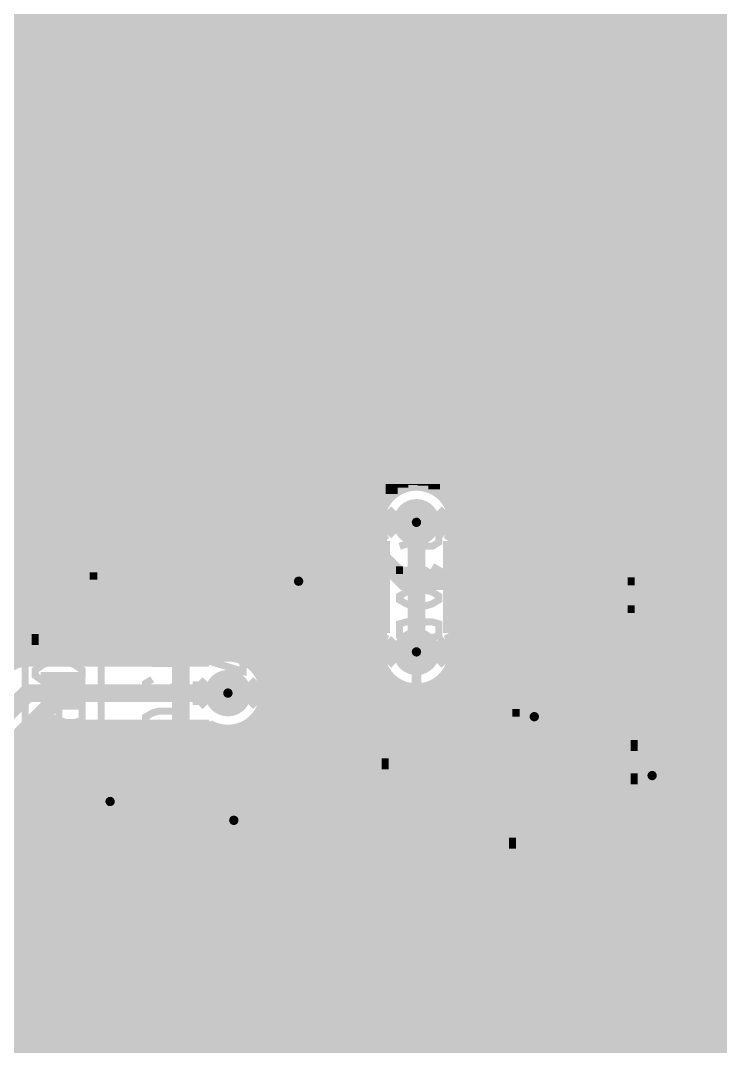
# Model space of a CAD drawing. Extents: x -10 to 131, y -93 to 209.
# Drawn here: x 84.18 to 99.26, y 77.98 to 100.1 of the extents above; entities that cross this region are included whole.
import ezdxf

# ---------------------------------------------------------------- set-up
doc = ezdxf.new("R2010")
doc.units = 0
doc.header["$MEASUREMENT"] = 0
doc.layers.get('0').update_dxf_attribs({"linetype": 'CONTINUOUS'})
for name, color, linetype in [('22-303-0_AST', 7, 'CONTINUOUS'), ('22-303-0_BOT', 2, 'CONTINUOUS'), ('22-303-0_DRD', 6, 'CONTINUOUS'), ('22-303-0_DRL', 1, 'CONTINUOUS'), ('22-303-0_GND', 3, 'CONTINUOUS'), ('22-303-0_IN1', 10, 'CONTINUOUS'), ('22-303-0_SMT', 9, 'CONTINUOUS'), ('22-303-0_SPT', 11, 'CONTINUOUS'), ('22-303-0_SST', 8, 'CONTINUOUS'), ('22-303-0_TOP', 15, 'CONTINUOUS'), ('THRUHOLE_TAP', 2, 'CONTINUOUS')]:
    doc.layers.add(name, color=color, linetype=linetype)

# ---------------------------------------------------------------- blocks, each defined once
blk = doc.blocks.new('ROUND_70')
at = {"const_width": 0.29972}
blk.add_lwpolyline([(-0.14986, 0, 1), (0.14986, 0, 1)], format="xyb", close=True, dxfattribs=at)
blk = doc.blocks.new('ROUND_117')
at = {"const_width": 0.10033}
blk.add_lwpolyline([(-0.050164, 0, 1), (0.050164, 0, 1)], format="xyb", close=True, dxfattribs=at)
blk = doc.blocks.new('ROUND_100')
at = {"const_width": 0.50038}
blk.add_lwpolyline([(-0.25019, 0, 1), (0.25019, 0, 1)], format="xyb", close=True, dxfattribs=at)
blk = doc.blocks.new('ROUND_101')
at = {"const_width": 0.0635}
blk.add_lwpolyline([(-0.03175, 0, 1), (0.03175, 0, 1)], format="xyb", close=True, dxfattribs=at)
blk = doc.blocks.new('ROUND_75')
at = {"const_width": 0.29972}
blk.add_lwpolyline([(-0.14986, 0, 1), (0.14986, 0, 1)], format="xyb", close=True, dxfattribs=at)
blk = doc.blocks.new('RECTANGLE_3')
blk.add_solid([(0.4826, 0.4064), (0.4826, -0.4064), (-0.4826, 0.4064), (-0.4826, -0.4064)])
blk = doc.blocks.new('RECTANGLE_44')
blk.add_solid([(0.7239, 0.7493), (0.7239, -0.7493), (-0.7239, 0.7493), (-0.7239, -0.7493)])
blk = doc.blocks.new('RECTANGLE_61')
blk.add_solid([(0.635, 0.3429), (0.635, -0.3429), (-0.635, 0.3429), (-0.635, -0.3429)])
blk = doc.blocks.new('ROUND_108')
at = {"const_width": 0.10033}
blk.add_lwpolyline([(-0.050164, 0, 1), (0.050164, 0, 1)], format="xyb", close=True, dxfattribs=at)

msp = doc.modelspace()

# ---------------------------------------------------------------- linework, layer by layer
at = {"layer": '22-303-0_AST', "const_width": 0.1524}
for points in [[(85.9155, 84.8995), (85.9155, 87.8205), (84.2772, 87.8205), (84.2772, 84.8995), (85.9155, 84.8995)], [(84.99856, 87.83066), (84.99856, 87.47506), (85.16874, 87.35568), (85.33892, 87.35568), (85.50656, 87.47506), (85.50656, 87.83066), (84.49056, 87.83066)], [(90.9955, 84.8995), (90.9955, 87.8205), (89.3572, 87.8205), (89.3572, 84.8995), (90.9955, 84.8995)], [(84.99856, 87.53348), (84.49056, 87.35568)], [(89.74074, 86.97468), (89.57056, 87.0331), (89.57056, 87.3887), (89.74074, 87.44966), (90.41892, 87.44966), (90.58656, 87.3887), (90.58656, 87.0331), (90.41892, 86.97468)], [(84.49056, 86.63686), (84.49056, 86.87308)], [(84.49056, 86.7537), (85.50656, 86.7537), (85.33892, 86.87308)], [(89.57056, 86.49208), (90.58656, 86.13648), (90.58656, 86.61146)], [(84.49056, 86.0933), (84.66074, 86.21268), (84.83092, 86.2711), (85.16874, 86.2711), (85.33892, 86.21268), (85.50656, 86.0933), (85.50656, 85.97646), (85.33892, 85.85708), (85.16874, 85.79866), (84.83092, 85.79866), (84.66074, 85.85708), (84.49056, 85.97646), (84.49056, 86.0933)], [(93.98, 81.28), (93.98, 86.36), (91.44, 86.36), (91.44, 81.28), (93.98, 81.28)], [(96.52, 86.36), (96.52, 81.28), (99.06, 81.28), (99.06, 86.36), (96.52, 86.36)], [(90.07856, 85.3567), (90.07856, 85.7123), (90.24874, 85.77326), (90.41892, 85.77326), (90.58656, 85.7123), (90.58656, 85.3567), (90.41892, 85.29828), (90.24874, 85.29828), (89.57056, 85.5345)], [(97.91192, 85.54466), (97.91192, 85.18906), (98.0821, 85.06968), (98.25228, 85.06968), (98.41992, 85.18906), (98.41992, 85.54466), (97.40392, 85.54466)], [(84.99856, 85.01888), (84.99856, 85.37448), (85.16874, 85.4329), (85.33892, 85.4329), (85.50656, 85.37448), (85.50656, 85.01888), (85.33892, 84.96046), (85.16874, 84.96046), (84.49056, 85.19668)], [(92.5449, 85.15096), (92.5449, 84.79536), (92.71254, 84.67598), (92.88272, 84.67598), (93.0529, 84.79536), (93.0529, 85.15096), (92.0369, 85.15096)], [(97.91192, 85.24748), (97.40392, 85.06968)], [(92.5449, 84.85378), (92.0369, 84.67598)], [(91.2368, 84.455), (86.6648, 84.455), (86.6648, 81.28), (91.2368, 81.28), (91.2368, 84.455)], [(96.0755, 81.7245), (96.0755, 84.6455), (94.4372, 84.6455), (94.4372, 81.7245), (96.0755, 81.7245)], [(97.40392, 84.35086), (97.40392, 84.58708)], [(97.40392, 84.47024), (98.41992, 84.47024), (98.25228, 84.58708)], [(94.94774, 83.79968), (94.77756, 83.8581), (94.77756, 84.2137), (94.94774, 84.27466), (95.62592, 84.27466), (95.79356, 84.2137), (95.79356, 83.8581), (95.62592, 83.79968)], [(84.2645, 84.0105), (84.2645, 81.0895), (85.9028, 81.0895), (85.9028, 84.0105), (84.2645, 84.0105)], [(92.0369, 83.95716), (92.0369, 84.19338)], [(92.0369, 84.07654), (93.0529, 84.07654), (92.88272, 84.19338)], [(89.48166, 83.42122), (88.63584, 83.42122), (88.46566, 83.47964), (88.46566, 83.83524), (88.63584, 83.8962), (89.48166, 83.8962)], [(97.40392, 83.63204), (97.40392, 83.86826)], [(97.40392, 83.74888), (98.41992, 83.74888), (98.25228, 83.86826)], [(84.6709, 83.28152), (84.50326, 83.33994), (84.50326, 83.69554), (84.6709, 83.75396), (85.34908, 83.75396), (85.51926, 83.69554), (85.51926, 83.33994), (85.34908, 83.28152)], [(92.0369, 83.41614), (92.20454, 83.53298), (92.37472, 83.59394), (92.71254, 83.59394), (92.88272, 83.53298), (93.0529, 83.41614), (93.0529, 83.29676), (92.88272, 83.17738), (92.71254, 83.11896), (92.37472, 83.11896), (92.20454, 83.17738), (92.0369, 83.29676), (92.0369, 83.41614)], [(95.28556, 83.0199), (95.45574, 82.96148), (95.62592, 82.96148), (95.79356, 83.0199), (95.79356, 83.3755), (95.62592, 83.43646), (95.45574, 83.43646), (95.28556, 83.3755), (95.28556, 83.0199), (95.11792, 82.96148), (94.94774, 82.96148), (94.77756, 83.0199), (94.77756, 83.3755), (94.94774, 83.43646), (95.11792, 83.43646), (95.28556, 83.3755)], [(97.40392, 82.79384), (97.40392, 83.26628), (98.0821, 82.79384), (98.25228, 82.79384), (98.41992, 82.85226), (98.41992, 83.20786), (98.25228, 83.26628)], [(85.01126, 82.50174), (85.1789, 82.44332), (85.34908, 82.44332), (85.51926, 82.50174), (85.51926, 82.85734), (85.34908, 82.91576), (85.1789, 82.91576), (85.01126, 82.85734), (85.01126, 82.50174), (84.84108, 82.44332), (84.6709, 82.44332), (84.50326, 82.50174), (84.50326, 82.85734), (84.6709, 82.91576), (84.84108, 82.91576), (85.01126, 82.85734)], [(88.63584, 83.058), (88.46566, 82.93862), (88.46566, 82.7024), (88.63584, 82.58302), (88.80348, 82.58302), (89.14384, 82.81924), (89.48166, 82.58302), (89.48166, 83.058)], [(92.5449, 82.33918), (92.71254, 82.28076), (92.88272, 82.28076), (93.0529, 82.33918), (93.0529, 82.69478), (92.88272, 82.75574), (92.71254, 82.75574), (92.5449, 82.69478), (92.5449, 82.33918), (92.37472, 82.28076), (92.20454, 82.28076), (92.0369, 82.33918), (92.0369, 82.69478), (92.20454, 82.75574), (92.37472, 82.75574), (92.5449, 82.69478)], [(94.77756, 82.24266), (94.77756, 82.47888)], [(94.77756, 82.3595), (95.79356, 82.3595), (95.62592, 82.47888)], [(84.50326, 81.89976), (84.6709, 82.01914), (84.84108, 82.07756), (85.1789, 82.07756), (85.34908, 82.01914), (85.51926, 81.89976), (85.51926, 81.78292), (85.34908, 81.66354), (85.1789, 81.60512), (84.84108, 81.60512), (84.6709, 81.66354), (84.50326, 81.78292), (84.50326, 81.89976)], [(88.46566, 82.042), (88.63584, 82.15884), (88.80348, 82.2198), (89.14384, 82.2198), (89.31148, 82.15884), (89.48166, 82.042), (89.48166, 81.92262), (89.31148, 81.80324), (89.14384, 81.74482), (88.80348, 81.74482), (88.63584, 81.80324), (88.46566, 81.92262), (88.46566, 82.042)]]:
    msp.add_lwpolyline(points, dxfattribs=at)
at = {"layer": '22-303-0_BOT'}
for points, const_width in [([(107.0864, 90.1192), (72.03948, 90.1192)], 0.254), ([(106.36504, 90.10904), (82.63636, 90.10904)], 0.254), ([(84.1756, 90.10904), (84.1756, 86.27872)], 0.254), ([(84.4042, 90.10904), (84.4042, 86.2965)], 0.254), ([(84.6328, 90.10904), (84.6328, 86.2965)], 0.254), ([(84.8614, 90.10904), (84.8614, 86.2965)], 0.254), ([(85.09, 90.10904), (85.09, 86.2965)], 0.254), ([(85.3186, 90.10904), (85.3186, 86.2965)], 0.254), ([(85.5472, 90.10904), (85.5472, 86.2965)], 0.254), ([(85.7758, 90.10904), (85.7758, 86.2965)], 0.254), ([(86.0044, 90.10904), (86.0044, 86.2965)], 0.254), ([(86.233, 90.10904), (86.233, 86.2965)], 0.254), ([(86.4616, 90.10904), (86.4616, 86.2965)], 0.254), ([(86.6902, 90.10904), (86.6902, 86.2965)], 0.254), ([(86.9188, 90.10904), (86.9188, 86.2965)], 0.254), ([(87.1474, 90.10904), (87.1474, 86.2965)], 0.254), ([(87.376, 90.10904), (87.376, 86.2965)], 0.254), ([(87.6046, 90.10904), (87.6046, 86.2965)], 0.254), ([(87.8332, 90.10904), (87.8332, 86.2965)], 0.254), ([(88.0618, 90.10904), (88.0618, 86.2965)], 0.254), ([(88.2904, 90.10904), (88.2904, 86.3219)], 0.254), ([(88.519, 90.10904), (88.519, 86.39556)], 0.254), ([(88.7476, 90.10904), (88.7476, 86.3981)], 0.254), ([(88.9762, 90.10904), (88.9762, 86.3346)], 0.254), ([(89.2048, 90.10904), (89.2048, 86.17966)], 0.254), ([(89.4334, 90.10904), (89.4334, 85.77834)], 0.254), ([(89.662, 90.10904), (89.662, 80.10906)], 0.254), ([(89.8906, 90.10904), (89.8906, 80.10906)], 0.254), ([(90.1192, 90.10904), (90.1192, 80.10906)], 0.254), ([(90.3478, 90.10904), (90.3478, 80.10906)], 0.254), ([(90.5764, 90.10904), (90.5764, 80.10906)], 0.254), ([(90.805, 90.10904), (90.805, 80.10906)], 0.254), ([(91.0336, 90.10904), (91.0336, 80.10906)], 0.254), ([(91.2622, 90.10904), (91.2622, 80.10906)], 0.254), ([(91.4908, 90.10904), (91.4908, 80.10906)], 0.254), ([(91.7194, 90.10904), (91.7194, 80.10906)], 0.254), ([(91.948, 90.10904), (91.948, 89.5477)], 0.254), ([(92.1766, 90.10904), (92.1766, 89.88806)], 0.254), ([(92.4052, 90.10904), (92.4052, 90.02776)], 0.254), ([(92.6338, 90.10904), (92.6338, 90.08364)], 0.254), ([(92.8624, 90.10904), (92.8624, 90.07348)], 0.254), ([(93.091, 90.10904), (93.091, 89.9922)], 0.254), ([(93.3196, 90.10904), (93.3196, 89.80932)], 0.254), ([(93.5482, 90.10904), (93.5482, 80.10906)], 0.254), ([(93.7768, 90.10904), (93.7768, 80.10906)], 0.254), ([(94.0054, 90.10904), (94.0054, 80.10906)], 0.254), ([(94.234, 90.10904), (94.234, 80.10906)], 0.254), ([(94.4626, 90.10904), (94.4626, 80.10906)], 0.254), ([(94.6912, 90.10904), (94.6912, 80.10906)], 0.254), ([(94.9198, 90.10904), (94.9198, 80.10906)], 0.254), ([(95.1484, 90.10904), (95.1484, 80.10906)], 0.254), ([(95.377, 90.10904), (95.377, 80.10906)], 0.254), ([(95.6056, 90.10904), (95.6056, 80.10906)], 0.254), ([(95.8342, 90.10904), (95.8342, 80.10906)], 0.254), ([(96.0628, 90.10904), (96.0628, 80.10906)], 0.254), ([(96.2914, 90.10904), (96.2914, 80.10906)], 0.254), ([(96.52, 90.10904), (96.52, 80.10906)], 0.254), ([(96.7486, 90.10904), (96.7486, 80.10906)], 0.254), ([(96.9772, 90.10904), (96.9772, 80.10906)], 0.254), ([(97.2058, 90.10904), (97.2058, 80.10906)], 0.254), ([(97.4344, 90.10904), (97.4344, 80.10906)], 0.254), ([(97.663, 90.10904), (97.663, 80.10906)], 0.254), ([(97.8916, 90.10904), (97.8916, 80.10906)], 0.254), ([(98.1202, 90.10904), (98.1202, 80.10906)], 0.254), ([(98.3488, 90.10904), (98.3488, 80.10906)], 0.254), ([(98.5774, 90.10904), (98.5774, 80.10906)], 0.254), ([(98.806, 90.10904), (98.806, 80.10906)], 0.254), ([(99.0346, 90.10904), (99.0346, 80.10906)], 0.254), ([(99.2632, 90.10904), (99.2632, 80.10906)], 0.254), ([(92.17914, 89.8906), (72.03948, 89.8906)], 0.254), ([(107.02036, 89.8906), (93.23832, 89.8906)], 0.254), ([(91.99626, 89.662), (72.03948, 89.662)], 0.254), ([(107.02544, 89.662), (93.4212, 89.662)], 0.254), ([(91.91752, 89.4334), (72.03948, 89.4334)], 0.254), ([(92.71, 89.281), (92.71, 86.487)], 0.381), ([(107.09656, 89.4334), (93.50248, 89.4334)], 0.254), ([(91.90482, 89.2048), (72.03948, 89.2048)], 0.254), ([(107.2642, 89.2048), (93.51264, 89.2048)], 0.254), ([(91.9607, 88.9762), (72.03948, 88.9762)], 0.254), ([(91.948, 89.01176), (91.948, 86.7537)], 0.254), ([(92.0115, 88.8746), (92.0115, 86.8934)], 0.254), ([(93.4085, 88.8746), (93.4085, 86.8934)], 0.254), ([(107.91952, 88.9762), (93.45676, 88.9762)], 0.254), ([(92.0115, 88.7476), (72.03948, 88.7476)], 0.254), ([(107.8103, 88.7476), (93.4085, 88.7476)], 0.254), ([(92.0115, 88.519), (72.03948, 88.519)], 0.254), ([(107.77728, 88.519), (93.4085, 88.519)], 0.254), ([(92.0115, 88.2904), (72.03948, 88.2904)], 0.254), ([(107.8103, 88.2904), (93.4085, 88.2904)], 0.254), ([(92.0115, 88.0618), (72.03948, 88.0618)], 0.254), ([(107.91952, 88.0618), (93.4085, 88.0618)], 0.254), ([(92.0115, 87.8332), (72.03948, 87.8332)], 0.254), ([(108.15828, 87.8332), (93.4085, 87.8332)], 0.254), ([(92.0115, 87.6046), (72.03948, 87.6046)], 0.254), ([(111.93018, 87.6046), (93.4085, 87.6046)], 0.254), ([(92.0115, 87.376), (72.03948, 87.376)], 0.254), ([(113.0554, 87.376), (93.4085, 87.376)], 0.254), ([(92.0115, 87.1474), (72.03948, 87.1474)], 0.254), ([(113.0554, 87.1474), (93.4085, 87.1474)], 0.254), ([(92.0115, 86.9188), (72.03948, 86.9188)], 0.254), ([(113.0554, 86.9188), (93.4085, 86.9188)], 0.254), ([(91.92768, 86.6902), (72.03948, 86.6902)], 0.254), ([(113.0554, 86.6902), (93.49232, 86.6902)], 0.254), ([(91.90228, 86.4616), (72.03948, 86.4616)], 0.254), ([(113.0554, 86.4616), (93.51772, 86.4616)], 0.254), ([(88.2396, 86.2965), (84.328, 86.2965)], 0.254), ([(91.94292, 86.233), (89.14384, 86.233)], 0.254), ([(91.948, 86.21776), (91.948, 80.10906)], 0.254), ([(113.0554, 86.233), (93.47708, 86.233)], 0.254), ([(92.0623, 86.0044), (89.3445, 86.0044)], 0.254), ([(93.3196, 85.95614), (93.3196, 80.10906)], 0.254), ([(113.0554, 86.0044), (93.3577, 86.0044)], 0.254), ([(92.32646, 85.7758), (89.4334, 85.7758)], 0.254), ([(92.1766, 85.87994), (92.1766, 80.10906)], 0.254), ([(92.4052, 85.7377), (92.4052, 80.10906)], 0.254), ([(93.091, 85.77326), (93.091, 80.10906)], 0.254), ([(113.0554, 85.7758), (93.09354, 85.7758)], 0.254), ([(88.646, 85.598), (84.328, 85.598), (83.185, 84.455)], 0.381), ([(113.0554, 85.5472), (89.45118, 85.5472)], 0.254), ([(92.6338, 85.68182), (92.6338, 80.10906)], 0.254), ([(92.8624, 85.69452), (92.8624, 80.10906)], 0.254), ([(113.0554, 85.3186), (89.40292, 85.3186)], 0.254), ([(89.4334, 85.41766), (89.4334, 80.10906)], 0.254), ([(113.0554, 85.09), (89.27338, 85.09)], 0.254), ([(84.61756, 84.8995), (83.96478, 84.24672)], 0.254), ([(88.31326, 84.8614), (84.57946, 84.8614)], 0.254), ([(88.2396, 84.8995), (84.61756, 84.8995)], 0.254), ([(84.6328, 84.8995), (84.6328, 80.10906)], 0.254), ([(84.8614, 84.8995), (84.8614, 80.10906)], 0.254), ([(85.09, 84.8995), (85.09, 80.10906)], 0.254), ([(85.3186, 84.8995), (85.3186, 80.10906)], 0.254), ([(85.5472, 84.8995), (85.5472, 80.10906)], 0.254), ([(85.7758, 84.8995), (85.7758, 80.10906)], 0.254), ([(86.0044, 84.8995), (86.0044, 80.10906)], 0.254), ([(86.233, 84.8995), (86.233, 80.10906)], 0.254), ([(86.4616, 84.8995), (86.4616, 80.10906)], 0.254), ([(86.6902, 84.8995), (86.6902, 80.10906)], 0.254), ([(86.9188, 84.8995), (86.9188, 80.10906)], 0.254), ([(87.1474, 84.8995), (87.1474, 80.10906)], 0.254), ([(87.376, 84.8995), (87.376, 80.10906)], 0.254), ([(87.6046, 84.8995), (87.6046, 80.10906)], 0.254), ([(87.8332, 84.8995), (87.8332, 80.10906)], 0.254), ([(88.0618, 84.8995), (88.0618, 80.10906)], 0.254), ([(88.2904, 84.87156), (88.2904, 80.10906)], 0.254), ([(113.0554, 84.8614), (88.9762, 84.8614)], 0.254), ([(88.9762, 84.8614), (88.9762, 80.10906)], 0.254), ([(89.2048, 85.0138), (89.2048, 80.10906)], 0.254), ([(113.0554, 84.6328), (84.35086, 84.6328)], 0.254), ([(84.4042, 84.68614), (84.4042, 80.10906)], 0.254), ([(88.519, 84.80044), (88.519, 80.10906)], 0.254), ([(88.7476, 84.79536), (88.7476, 80.10906)], 0.254), ([(113.0554, 84.4042), (84.12226, 84.4042)], 0.254), ([(84.1756, 84.45754), (84.1756, 80.10906)], 0.254), ([(113.0554, 84.1756), (83.94192, 84.1756)], 0.254), ([(113.0554, 83.947), (83.81238, 83.947)], 0.254), ([(113.0554, 83.7184), (83.5152, 83.7184)], 0.254), ([(113.0554, 83.4898), (72.03948, 83.4898)], 0.254), ([(113.0554, 83.2612), (72.03948, 83.2612)], 0.254), ([(113.0554, 83.0326), (72.03948, 83.0326)], 0.254), ([(113.0554, 82.804), (72.03948, 82.804)], 0.254), ([(113.0554, 82.5754), (72.03948, 82.5754)], 0.254), ([(109.68228, 82.3468), (72.03948, 82.3468)], 0.254), ([(109.44352, 82.1182), (72.03948, 82.1182)], 0.254), ([(109.3343, 81.8896), (72.03948, 81.8896)], 0.254), ([(109.30128, 81.661), (72.03948, 81.661)], 0.254), ([(109.3343, 81.4324), (72.03948, 81.4324)], 0.254), ([(109.44352, 81.2038), (72.03948, 81.2038)], 0.254), ([(109.68228, 80.9752), (72.03948, 80.9752)], 0.254), ([(109.95152, 80.7466), (72.03948, 80.7466)], 0.254), ([(110.03026, 80.518), (72.03948, 80.518)], 0.254), ([(110.21314, 80.2894), (72.03948, 80.2894)], 0.254), ([(110.57382, 80.10906), (72.03948, 80.10906)], 0.254)]:
    msp.add_lwpolyline(points, dxfattribs=dict(at, const_width=const_width))
at = {"layer": '22-303-0_BOT', "const_width": 0.254}
for points in [[(92.71, 90.08872, 0.4142136), (91.90228, 89.281)], [(93.51772, 89.281, 0.4142136), (92.71, 90.08872)], [(91.90228, 89.281, 0.132503), (92.01185, 88.8748)], [(93.4085, 88.8746, 0.1325032), (93.51812, 89.281)], [(92.0115, 86.8934, 0.1325032), (91.90188, 86.487)], [(93.51772, 86.487, 0.1325028), (93.40815, 86.8932)], [(88.646, 86.40572, 0.1325033), (88.2398, 86.29615)], [(89.45372, 85.598, 0.4142136), (88.646, 86.40572)], [(91.90228, 86.487, 0.4142136), (92.71, 85.67928)], [(92.71, 85.67928, 0.4142136), (93.51772, 86.487)], [(84.328, 86.2965, 0.1995812), (83.83282, 86.09064)], [(88.646, 84.79028, 0.4142136), (89.45372, 85.598)], [(88.2396, 84.8995, 0.1325032), (88.646, 84.78988)]]:
    msp.add_lwpolyline(points, format="xyb", dxfattribs=at)
at = {"layer": '22-303-0_DRD', "const_width": 0.254}
for points in [[(92.075, 89.027), (92.71, 89.662)], [(92.075, 89.535), (92.075, 89.027)], [(92.71, 88.9), (92.075, 89.535)], [(92.71, 89.662), (93.345, 89.027)], [(93.345, 89.535), (92.71, 88.9)], [(93.345, 89.027), (93.345, 89.535)], [(89.535, 87.757), (90.17, 88.392)], [(89.535, 87.757), (90.17, 88.392)], [(89.535, 87.757), (90.17, 88.392)], [(90.17, 88.392), (90.805, 87.757)], [(90.17, 88.392), (90.805, 87.757)], [(90.17, 88.392), (90.805, 87.757)], [(89.535, 88.265), (89.535, 87.757)], [(90.17, 87.63), (89.535, 88.265)], [(89.535, 88.265), (89.535, 87.757)], [(90.17, 87.63), (89.535, 88.265)], [(89.535, 88.265), (89.535, 87.757)], [(90.17, 87.63), (89.535, 88.265)], [(90.805, 88.265), (90.17, 87.63)], [(90.805, 88.265), (90.17, 87.63)], [(90.805, 88.265), (90.17, 87.63)], [(90.805, 87.757), (90.805, 88.265)], [(90.805, 87.757), (90.805, 88.265)], [(90.805, 87.757), (90.805, 88.265)], [(92.075, 86.233), (92.71, 86.868)], [(92.71, 86.868), (93.345, 86.233)], [(92.075, 86.741), (92.075, 86.233)], [(92.71, 86.106), (92.075, 86.741)], [(93.345, 86.741), (92.71, 86.106)], [(93.345, 86.233), (93.345, 86.741)], [(88.011, 85.344), (88.646, 85.979)], [(88.646, 85.979), (89.281, 85.344)], [(88.011, 85.852), (88.011, 85.344)], [(88.646, 85.217), (88.011, 85.852)], [(89.281, 85.852), (88.646, 85.217)], [(89.281, 85.344), (89.281, 85.852)], [(94.615, 84.836), (95.25, 85.471)], [(94.615, 84.836), (95.25, 85.471)], [(94.615, 85.344), (94.615, 84.836)], [(95.25, 84.709), (94.615, 85.344)], [(94.615, 85.344), (94.615, 84.836)], [(95.25, 84.709), (94.615, 85.344)], [(95.25, 85.471), (95.885, 84.836)], [(95.25, 85.471), (95.885, 84.836)], [(95.885, 85.344), (95.25, 84.709)], [(95.885, 85.344), (95.25, 84.709)], [(95.885, 84.836), (95.885, 85.344)], [(95.885, 84.836), (95.885, 85.344)], [(97.155, 83.566), (97.79, 84.201)], [(97.155, 83.566), (97.79, 84.201)], [(97.79, 84.201), (98.425, 83.566)], [(97.79, 84.201), (98.425, 83.566)], [(97.155, 84.074), (97.155, 83.566)], [(97.79, 83.439), (97.155, 84.074)], [(97.155, 84.074), (97.155, 83.566)], [(97.79, 83.439), (97.155, 84.074)], [(98.425, 84.074), (97.79, 83.439)], [(98.425, 84.074), (97.79, 83.439)], [(98.425, 83.566), (98.425, 84.074)], [(98.425, 83.566), (98.425, 84.074)], [(85.471, 83.0072), (86.106, 83.6422)], [(85.471, 83.5152), (85.471, 83.0072)], [(86.106, 82.8802), (85.471, 83.5152)], [(86.106, 83.6422), (86.741, 83.0072)], [(86.741, 83.5152), (86.106, 82.8802)], [(86.741, 83.0072), (86.741, 83.5152)], [(88.138, 82.6008), (88.773, 83.2358)], [(88.138, 82.6008), (88.773, 83.2358)], [(88.138, 83.1088), (88.138, 82.6008)], [(88.773, 82.4738), (88.138, 83.1088)], [(88.138, 83.1088), (88.138, 82.6008)], [(88.773, 82.4738), (88.138, 83.1088)], [(88.773, 83.2358), (89.408, 82.6008)], [(88.773, 83.2358), (89.408, 82.6008)], [(89.408, 83.1088), (88.773, 82.4738)], [(89.408, 83.1088), (88.773, 82.4738)], [(89.408, 82.6008), (89.408, 83.1088)], [(89.408, 82.6008), (89.408, 83.1088)]]:
    msp.add_lwpolyline(points, dxfattribs=at)
at = {"layer": '22-303-0_DRL', "const_width": 0.254}
msp.add_lwpolyline([(93.45422, 17.63014), (76.454, 17.63014), (76.454, 58.10758), (9.4996, 58.10758), (9.4996, 122.97664), (13.5001, 122.97664), (13.5001, 131.9784), (5.25018, 131.9784), (5.25018, 155.55976), (9.4996, 155.55976), (9.4996, 189.7761), (111.50092, 189.7761), (111.50092, 159.77616), (106.36504, 159.77616), (106.36504, 90.10904), (82.63636, 90.10904), (82.63636, 115.10772), (72.03948, 115.10772), (72.03948, 80.10906), (111.50092, 80.10906), (111.50092, 58.10758), (93.45422, 58.10758), (93.45422, 17.63014)], dxfattribs=at)
at = {"layer": '22-303-0_GND', "const_width": 1.27}
for points in [[(106.36504, 100.18014), (82.63636, 100.18014)], [(106.36504, 99.54514), (82.63636, 99.54514)], [(106.36504, 98.91014), (82.63636, 98.91014)], [(106.36504, 98.27514), (82.63636, 98.27514)], [(106.36504, 97.64014), (82.63636, 97.64014)], [(106.36504, 97.00514), (82.63636, 97.00514)], [(106.36504, 96.37014), (82.63636, 96.37014)], [(106.36504, 95.73514), (82.63636, 95.73514)], [(106.36504, 95.10014), (82.63636, 95.10014)], [(106.36504, 94.46514), (82.63636, 94.46514)], [(106.36504, 93.83014), (82.63636, 93.83014)], [(106.36504, 93.19514), (82.63636, 93.19514)], [(106.36504, 92.56014), (82.63636, 92.56014)], [(106.36504, 91.92514), (82.63636, 91.92514)], [(106.36504, 91.29014), (82.63636, 91.29014)], [(106.36504, 90.65514), (82.63636, 90.65514)], [(111.50092, 79.86014), (9.4996, 79.86014)], [(111.50092, 79.22514), (9.4996, 79.22514)], [(111.50092, 78.59014), (9.4996, 78.59014)], [(111.50092, 77.95514), (9.4996, 77.95514)]]:
    msp.add_lwpolyline(points, dxfattribs=at)
at = {"layer": '22-303-0_SST', "const_width": 0.1524}
for points in [[(85.74786, 88.12276), (85.74786, 88.97112), (85.66404, 88.82888)], [(92.77096, 89.10574), (92.77096, 88.85174), (92.91066, 88.76538), (93.0529, 88.76538), (93.1926, 88.85174), (93.1926, 89.10574), (92.34678, 89.10574)], [(84.89442, 88.54694), (85.14842, 88.54694), (85.23224, 88.68664), (85.23224, 88.82888), (85.14842, 88.97112), (84.89442, 88.97112), (84.89442, 88.12276)], [(86.30666, 88.12276), (86.22284, 88.265), (86.17966, 88.4047), (86.17966, 88.68664), (86.22284, 88.82888), (86.30666, 88.97112), (86.39302, 88.97112), (86.47684, 88.82888), (86.52002, 88.68664), (86.52002, 88.4047), (86.47684, 88.265), (86.39302, 88.12276), (86.30666, 88.12276)], [(87.16264, 88.54694), (86.90864, 88.54694), (86.86546, 88.68664), (86.86546, 88.82888), (86.90864, 88.97112), (87.16264, 88.97112), (87.20582, 88.82888), (87.20582, 88.68664), (87.03564, 88.12276)], [(92.77096, 88.89238), (92.34678, 88.76538)], [(97.75698, 88.86444), (97.75698, 88.61044), (97.89922, 88.52662), (98.03892, 88.52662), (98.18116, 88.61044), (98.18116, 88.86444), (97.33534, 88.86444)], [(97.75698, 88.65362), (97.33534, 88.52662)], [(85.10524, 88.54694), (85.23224, 88.12276)], [(92.34678, 88.16594), (92.34678, 88.33358)], [(92.34678, 88.24976), (93.1926, 88.24976), (93.0529, 88.33358)], [(85.83422, 88.12276), (85.66404, 88.12276)], [(97.33534, 87.92464), (97.33534, 88.09482)], [(97.33534, 88.00846), (98.18116, 88.00846), (98.03892, 88.09482)], [(85.9155, 84.8995), (85.9155, 87.8205), (84.2772, 87.8205), (84.2772, 84.8995), (85.9155, 84.8995)], [(90.9955, 84.8995), (90.9955, 87.8205), (89.3572, 87.8205), (89.3572, 84.8995), (90.9955, 84.8995)], [(92.34678, 87.69096), (92.48648, 87.77732), (92.62872, 87.81796), (92.91066, 87.81796), (93.0529, 87.77732), (93.1926, 87.69096), (93.1926, 87.60714), (93.0529, 87.52332), (92.91066, 87.48014), (92.62872, 87.48014), (92.48648, 87.52332), (92.34678, 87.60714), (92.34678, 87.69096)], [(97.33534, 87.3252), (97.33534, 87.49284)], [(97.33534, 87.40902), (98.18116, 87.40902), (98.03892, 87.49284)], [(88.265, 86.7537), (88.1253, 86.79688), (88.1253, 87.05088), (88.265, 87.09406), (88.83142, 87.09406), (88.97112, 87.05088), (88.97112, 86.79688), (88.83142, 86.7537)], [(92.77096, 86.83752), (92.91066, 86.79434), (93.0529, 86.79434), (93.1926, 86.83752), (93.1926, 87.09152), (93.0529, 87.13216), (92.91066, 87.13216), (92.77096, 87.09152), (92.77096, 86.83752), (92.62872, 86.79434), (92.48648, 86.79434), (92.34678, 86.83752), (92.34678, 87.09152), (92.48648, 87.13216), (92.62872, 87.13216), (92.77096, 87.09152)], [(97.33534, 86.6394), (97.33534, 86.97722), (97.89922, 86.6394), (98.03892, 86.6394), (98.18116, 86.68004), (98.18116, 86.93404), (98.03892, 86.97722)], [(94.996, 86.3727), (94.8563, 86.41588), (94.8563, 86.66988), (94.996, 86.71306), (95.56242, 86.71306), (95.70212, 86.66988), (95.70212, 86.41588), (95.56242, 86.3727)], [(87.7189, 86.24062), (87.01278, 86.24062), (86.87054, 86.2838), (86.87054, 86.5378), (87.01278, 86.58098), (87.7189, 86.58098)], [(88.1253, 86.3219), (88.97112, 86.0679), (88.97112, 86.40826)], [(93.98, 81.28), (91.44, 81.28), (91.44, 86.36), (93.98, 86.36), (93.98, 81.28)], [(96.52, 86.36), (99.06, 86.36), (99.06, 81.28), (96.52, 81.28), (96.52, 86.36)], [(95.28048, 85.73008), (95.42018, 85.6869), (95.56242, 85.6869), (95.70212, 85.73008), (95.70212, 85.98408), (95.56242, 86.02726), (95.42018, 86.02726), (95.28048, 85.98408), (95.28048, 85.73008), (95.13824, 85.6869), (94.996, 85.6869), (94.8563, 85.73008), (94.8563, 85.98408), (94.996, 86.02726), (95.13824, 86.02726), (95.28048, 85.98408)], [(87.01278, 85.89518), (86.87054, 85.80882), (86.87054, 85.64118), (87.01278, 85.55482), (87.15248, 85.55482), (87.43442, 85.725), (87.7189, 85.55482), (87.7189, 85.89518)], [(88.54948, 85.42528), (88.54948, 85.67928), (88.68918, 85.72246), (88.83142, 85.72246), (88.97112, 85.67928), (88.97112, 85.42528), (88.83142, 85.3821), (88.68918, 85.3821), (88.1253, 85.55228)], [(86.87054, 85.08238), (87.01278, 85.1662), (87.15248, 85.20938), (87.43442, 85.20938), (87.57666, 85.1662), (87.7189, 85.08238), (87.7189, 84.99602), (87.57666, 84.9122), (87.43442, 84.86902), (87.15248, 84.86902), (87.01278, 84.9122), (86.87054, 84.99602), (86.87054, 85.08238)], [(94.8563, 85.08746), (94.8563, 85.2551)], [(94.8563, 85.17128), (95.70212, 85.17128), (95.56242, 85.2551)], [(90.9828, 84.455), (91.2114, 84.455), (91.2114, 81.28), (86.6648, 81.28), (86.6648, 84.455), (90.9828, 84.455)], [(96.0755, 81.7245), (96.0755, 84.6455), (94.4372, 84.6455), (94.4372, 81.7245), (96.0755, 81.7245)], [(84.2645, 84.0105), (84.2645, 81.0895), (85.9028, 81.0895), (85.9028, 84.0105), (84.2645, 84.0105)]]:
    msp.add_lwpolyline(points, dxfattribs=at)
at = {"layer": '22-303-0_TOP'}
for points, const_width in [([(107.823, 89.662), (107.442, 89.281), (92.71, 89.281)], 0.381), ([(101.092, 88.011), (92.456, 88.011), (91.694, 88.773), (89.154, 88.773), (87.63, 87.249), (87.63, 83.82)], 0.381), ([(90.17, 88.011), (90.17, 87.0712)], 0.381), ([(90.17, 87.0712), (90.17, 88.011)], 0.381), ([(90.17, 88.011), (90.17, 87.0712)], 0.381), ([(85.09, 87.0712), (83.185, 87.0712)], 0.381), ([(92.71, 85.0773), (92.8243, 85.0773), (94.488, 86.741), (98.679, 86.741), (99.695, 85.725), (99.695, 83.693), (102.616, 80.772), (109.728, 80.772), (109.982, 81.026), (109.982, 81.534), (110.109, 81.661)], 0.381), ([(92.71, 86.487), (92.71, 85.0773)], 0.2032), ([(85.09, 85.6488), (85.09, 85.598), (83.947, 84.455), (83.947, 82.4738), (84.582, 81.8388), (85.09, 81.8388)], 0.381), ([(92.71, 85.0773), (91.8337, 85.0773), (91.2622, 85.6488), (90.2208, 85.6488), (90.17, 85.6488)], 0.381), ([(90.2208, 83.82), (90.2208, 85.598), (90.2208, 85.6488), (90.17, 85.6488)], 0.381), ([(90.2208, 83.82), (90.2208, 85.598), (88.646, 85.598)], 0.381), ([(95.25, 85.09), (95.25, 83.8962)], 0.381), ([(95.25, 83.8962), (95.25, 85.09)], 0.381), ([(97.79, 85.0773), (97.79, 83.82)], 0.381), ([(97.79, 85.0773), (97.79, 83.82)], 0.381), ([(86.106, 83.2612), (85.09, 83.2612)], 0.381), ([(87.63, 82.8548), (88.773, 82.8548)], 0.381), ([(87.63, 82.8548), (88.773, 82.8548)], 0.381), ([(92.71, 82.5627), (92.0623, 81.915), (90.2208, 81.915)], 0.381), ([(92.71, 82.5627), (95.1611, 82.5627), (95.25, 82.4738)], 0.381), ([(97.79, 82.5627), (95.3389, 82.5627), (95.25, 82.4738)], 0.381), ([(87.63, 81.915), (85.1662, 81.915), (85.09, 81.8388)], 0.381)]:
    msp.add_lwpolyline(points, dxfattribs=dict(at, const_width=const_width))

# ---------------------------------------------------------------- block references
at = {"layer": '22-303-0_BOT'}
for p in [(92.71, 89.281), (90.17, 88.011), (92.71, 86.487), (88.646, 85.598), (95.25, 85.09), (97.79, 83.82), (86.106, 83.2612), (88.773, 82.8548)]:
    msp.add_blockref('ROUND_70', p, dxfattribs=at)
at = {"layer": '22-303-0_DRL'}
for p in [(92.71, 89.281), (90.17, 88.011), (92.71, 86.487), (88.646, 85.598), (95.25, 85.09), (97.79, 83.82), (86.106, 83.2612), (88.773, 82.8548)]:
    msp.add_blockref('ROUND_117', p, dxfattribs=at)
at = {"layer": '22-303-0_GND'}
for name, p in [('ROUND_100', (92.71, 89.281)), ('ROUND_101', (90.17, 88.011)), ('ROUND_100', (92.71, 86.487)), ('ROUND_100', (88.646, 85.598)), ('ROUND_101', (95.25, 85.09)), ('ROUND_101', (97.79, 83.82)), ('ROUND_101', (86.106, 83.2612)), ('ROUND_101', (88.773, 82.8548))]:
    msp.add_blockref(name, p, dxfattribs=at)
at = {"layer": '22-303-0_IN1'}
for name, p in [('ROUND_75', (92.71, 89.281)), ('ROUND_70', (90.17, 88.011)), ('ROUND_75', (92.71, 86.487)), ('ROUND_70', (88.646, 85.598)), ('ROUND_70', (95.25, 85.09)), ('ROUND_70', (97.79, 83.82)), ('ROUND_70', (86.106, 83.2612)), ('ROUND_70', (88.773, 82.8548))]:
    msp.add_blockref(name, p, dxfattribs=at)
at = {"layer": '22-303-0_SMT'}
for name, p in [('RECTANGLE_3', (85.09, 87.0712)), ('RECTANGLE_3', (90.17, 87.0712)), ('RECTANGLE_3', (85.09, 85.6488)), ('RECTANGLE_3', (90.17, 85.6488)), ('RECTANGLE_44', (92.71, 85.0773)), ('RECTANGLE_44', (97.79, 85.0773)), ('RECTANGLE_3', (95.25, 83.8962)), ('RECTANGLE_61', (87.63, 83.82)), ('RECTANGLE_61', (90.2208, 83.82)), ('RECTANGLE_3', (85.09, 83.2612)), ('RECTANGLE_61', (87.63, 82.8548)), ('RECTANGLE_44', (92.71, 82.5627)), ('RECTANGLE_44', (97.79, 82.5627)), ('RECTANGLE_3', (95.25, 82.4738)), ('RECTANGLE_3', (85.09, 81.8388)), ('RECTANGLE_61', (87.63, 81.915)), ('RECTANGLE_61', (90.2208, 81.915))]:
    msp.add_blockref(name, p, dxfattribs=at)
at = {"layer": '22-303-0_SPT'}
for name, p in [('RECTANGLE_3', (85.09, 87.0712)), ('RECTANGLE_3', (90.17, 87.0712)), ('RECTANGLE_3', (85.09, 85.6488)), ('RECTANGLE_3', (90.17, 85.6488)), ('RECTANGLE_44', (92.71, 85.0773)), ('RECTANGLE_44', (97.79, 85.0773)), ('RECTANGLE_3', (95.25, 83.8962)), ('RECTANGLE_61', (87.63, 83.82)), ('RECTANGLE_61', (90.2208, 83.82)), ('RECTANGLE_3', (85.09, 83.2612)), ('RECTANGLE_61', (87.63, 82.8548)), ('RECTANGLE_44', (92.71, 82.5627)), ('RECTANGLE_44', (97.79, 82.5627)), ('RECTANGLE_3', (95.25, 82.4738)), ('RECTANGLE_3', (85.09, 81.8388)), ('RECTANGLE_61', (87.63, 81.915)), ('RECTANGLE_61', (90.2208, 81.915))]:
    msp.add_blockref(name, p, dxfattribs=at)
at = {"layer": '22-303-0_TOP'}
for name, p in [('ROUND_70', (92.71, 89.281)), ('ROUND_70', (90.17, 88.011)), ('RECTANGLE_3', (85.09, 87.0712)), ('RECTANGLE_3', (90.17, 87.0712)), ('ROUND_70', (92.71, 86.487)), ('RECTANGLE_3', (85.09, 85.6488)), ('ROUND_70', (88.646, 85.598)), ('RECTANGLE_3', (90.17, 85.6488)), ('RECTANGLE_44', (92.71, 85.0773)), ('RECTANGLE_44', (97.79, 85.0773)), ('ROUND_70', (95.25, 85.09)), ('RECTANGLE_3', (95.25, 83.8962)), ('RECTANGLE_61', (87.63, 83.82)), ('RECTANGLE_61', (90.2208, 83.82)), ('ROUND_70', (97.79, 83.82)), ('RECTANGLE_3', (85.09, 83.2612)), ('ROUND_70', (86.106, 83.2612)), ('RECTANGLE_61', (87.63, 82.8548)), ('RECTANGLE_44', (92.71, 82.5627)), ('RECTANGLE_44', (97.79, 82.5627)), ('ROUND_70', (88.773, 82.8548)), ('RECTANGLE_3', (95.25, 82.4738)), ('RECTANGLE_3', (85.09, 81.8388)), ('RECTANGLE_61', (87.63, 81.915)), ('RECTANGLE_61', (90.2208, 81.915))]:
    msp.add_blockref(name, p, dxfattribs=at)
at = {"layer": 'THRUHOLE_TAP'}
for p in [(92.71, 89.281), (90.17, 88.011), (92.71, 86.487), (88.646, 85.598), (95.25, 85.09), (97.79, 83.82), (86.106, 83.2612), (88.773, 82.8548)]:
    msp.add_blockref('ROUND_108', p, dxfattribs=at)

doc.saveas('drawing.dxf')
